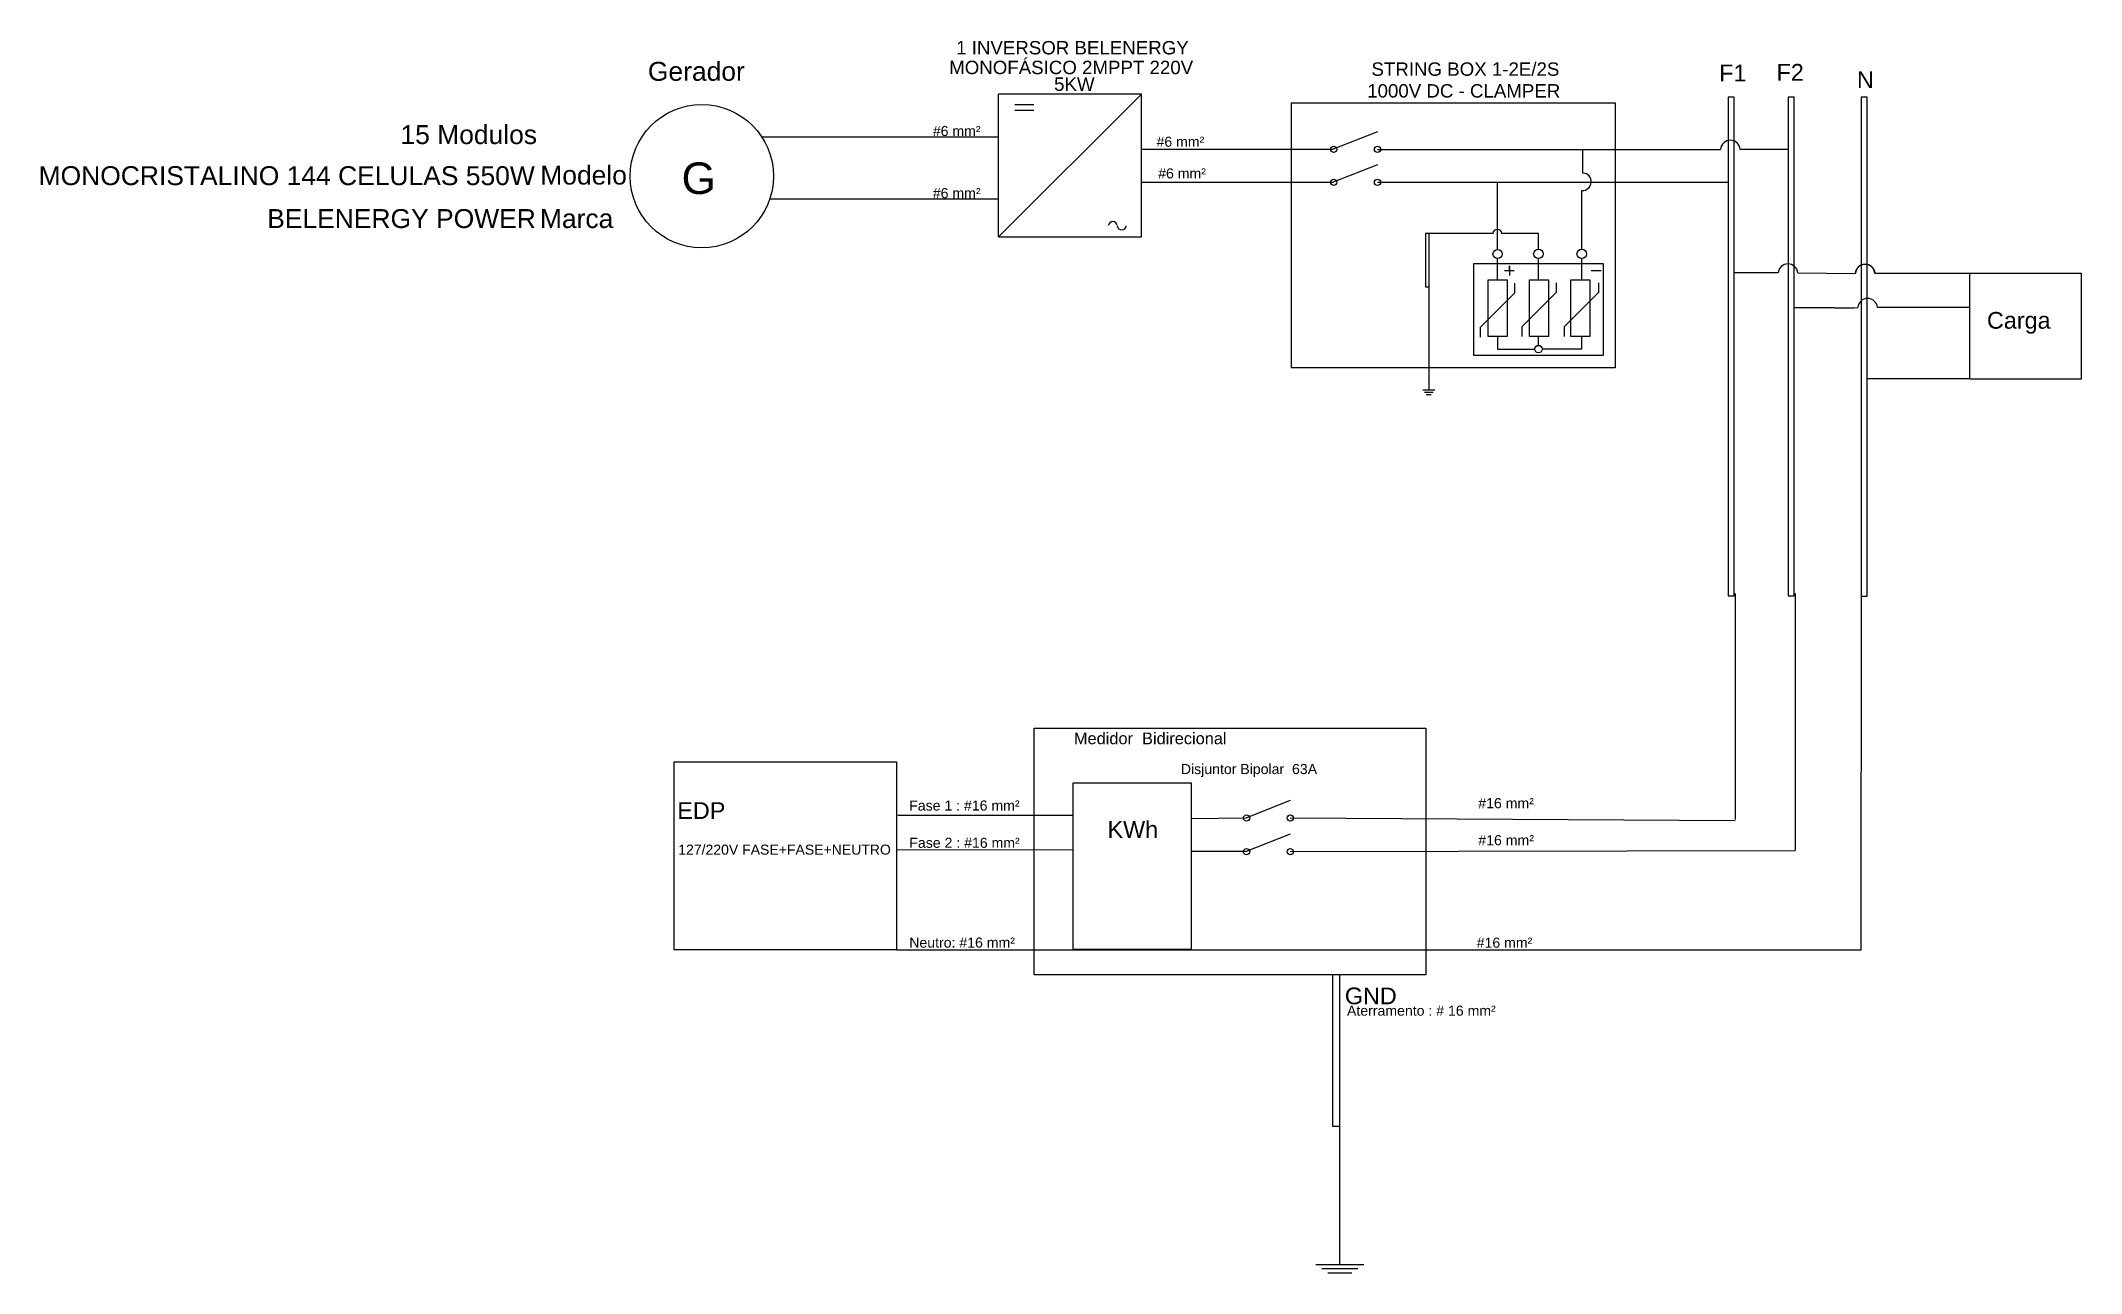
# Model space of a CAD drawing. Header units: millimetres. Extents: x 2717 to 31439, y 921 to 18267.
import ezdxf

# ---------------------------------------------------------------- set-up
doc = ezdxf.new("R2010")
doc.units = ezdxf.units.MM
doc.styles.add('arial', font='arial.ttf')
doc.styles.get("Standard").update_dxf_attribs({"font": 'arial.ttf'})

msp = doc.modelspace()

# ---------------------------------------------------------------- linework, layer by layer
for p, q in [((18212, 17516), (16200, 17516)), ((18212, 17516), (16200, 15508)), ((16200, 15506), (16200, 17516)), ((16428, 17372), (16696, 17372)), ((16428, 17290), (16696, 17290)), ((18212, 15506), (18212, 17516)), ((26470, 17473), (26470, 10453)), ((26554, 17473), (26470, 17473)), ((26554, 10453), (26554, 17473)), ((27313, 17473), (27313, 11572)), ((27397, 17473), (27313, 17473)), ((27313, 17473), (27313, 10453)), ((27397, 17473), (27313, 17473)), ((27397, 11572), (27397, 17473)), ((27397, 10453), (27397, 17473)), ((28344, 17472), (28344, 11571)), ((28428, 17472), (28344, 17472)), ((28344, 17472), (28344, 10452)), ((28428, 17472), (28344, 17472)), ((28428, 11571), (28428, 17472)), ((28428, 10452), (28428, 17472)), ((16200, 16911), (12868, 16911)), ((18212, 16740), (20908, 16740)), ((21534, 16739), (26363, 16739)), ((24426, 16406), (24426, 16739)), ((26640, 16740), (27313, 16740)), ((18212, 16279), (20908, 16279)), ((21534, 16276), (26470, 16276)), ((23223, 15331), (23223, 16276)), ((24410, 15334), (24410, 16160)), ((16200, 16036), (12977, 16036)), ((16200, 15506), (18212, 15506)), ((23223, 14904), (23223, 15202)), ((23800, 14904), (23800, 15202)), ((24410, 14904), (24410, 15202)), ((27170, 15001), (26554, 15001)), ((27450, 15001), (28260, 14992)), ((28537, 14995), (29806, 14995)), ((29806, 14995), (29874, 14995)), ((23463, 14717), (22979, 14234)), ((23463, 14854), (23463, 14717)), ((24048, 14724), (23565, 14241)), ((24048, 14861), (24048, 14724)), ((24644, 14724), (24161, 14241)), ((24644, 14861), (24644, 14724)), ((27966, 14507), (27395, 14511)), ((27966, 14507), (28243, 14511)), ((28243, 14511), (28293, 14513)), ((28570, 14517), (29529, 14517)), ((29529, 14517), (29874, 14517)), ((22979, 14234), (22979, 14097)), ((23223, 14105), (23223, 13928)), ((23565, 14241), (23565, 14105)), ((23800, 13980), (23800, 14105)), ((24161, 14241), (24161, 14105)), ((24410, 13928), (24410, 14105)), ((23223, 13928), (23747, 13928)), ((24410, 13928), (23852, 13928)), ((28428, 13516), (29874, 13516)), ((26470, 10453), (26554, 10453)), ((26568, 10486), (26568, 7305)), ((27313, 10453), (27397, 10453)), ((27411, 10486), (27411, 6868)), ((28341, 5473), (28346, 10485)), ((28344, 10452), (28428, 10452)), ((20306, 7575), (19681, 7325)), ((14768, 7365), (14763, 7365)), ((17249, 7361), (14783, 7365)), ((19682, 7325), (18904, 7315)), ((20306, 7329), (26568, 7292)), ((20306, 7101), (19684, 6854)), ((14768, 6878), (14763, 6878)), ((17249, 6876), (14768, 6878)), ((19684, 6854), (18909, 6855)), ((20306, 6854), (27411, 6868)), ((14763, 5473), (28341, 5473))]:
    msp.add_line(p, q)
at = {"color": 1}
for p, q in [((21534, 16986), (20908, 16740)), ((21534, 16523), (20908, 16279)), ((23321, 15032), (23457, 15032)), ((23390, 15032), (23390, 15100)), ((23390, 15100), (23390, 15032)), ((23390, 15032), (23390, 14963))]:
    msp.add_line(p, q, dxfattribs=at)
at = {"color": 3}
for p, q in [((22258, 15553), (22208, 15553)), ((22208, 15553), (22208, 14803)), ((23157, 15553), (22258, 15553)), ((22258, 15553), (22258, 13356)), ((23800, 15553), (23282, 15553)), ((23800, 15334), (23800, 15553)), ((22208, 14803), (22258, 14803)), ((22172, 13356), (22339, 13356)), ((22196, 13323), (22319, 13323)), ((22220, 13287), (22291, 13287)), ((20902, 5122), (20902, 2990)), ((21003, 2990), (21003, 5122)), ((20902, 2989), (21003, 2989)), ((21003, 1048), (21003, 2990)), ((21341, 1039), (20666, 1039)), ((21256, 980), (20750, 980)), ((21172, 921), (20835, 921))]:
    msp.add_line(p, q, dxfattribs=at)
at = {"color": 18, "true_color": 0x000000}
msp.add_line((24543, 15032), (24680, 15032), dxfattribs=at)
for points in [[(20324, 17393), (24879, 17393), (24879, 13666), (20324, 13666)], [(22890, 15132), (24711, 15132), (24711, 13839), (22890, 13839)], [(29874, 14995), (31439, 14995), (31439, 13503), (29874, 13503)], [(23089, 14904), (23358, 14904), (23358, 14105), (23089, 14105)], [(23672, 14904), (23941, 14904), (23941, 14105), (23672, 14105)], [(24256, 14904), (24524, 14904), (24524, 14105), (24256, 14105)], [(16702, 8592), (22215, 8592), (22215, 5120), (16702, 5120)], [(11631, 8119), (14763, 8119), (14763, 5473), (11631, 5473)], [(17249, 7822), (18909, 7822), (18909, 5476), (17249, 5476)]]:
    msp.add_lwpolyline(points, close=True)
for centre, radius in [((12022, 16362), 1009), ((23224, 15266), 64.8), ((23798, 15268), 66.2), ((24408, 15268), 66.2), ((23800, 13928), 52.5), ((19690, 7329), 44), ((20306, 7329), 44), ((19690, 6854), 44), ((20306, 6854), 44)]:
    msp.add_circle(centre, radius)
at = {"color": 1}
for centre in [(20918, 16739), (21534, 16739), (20918, 16276), (21534, 16276)]:
    msp.add_circle(centre, 44, dxfattribs=at)
for centre, radius, start, end in [((26501, 16728), 139, 4.8424, 175.1498), ((24419, 16283), 123, 266.6155, 86.6155), ((17807, 15661), 63.4, 3.9499, 176.0501), ((17933, 15669), 63.4, 183.9499, 356.0501), ((27311, 14989), 139, 4.8257, 175.1743), ((28399, 14984), 139, 4.8263, 175.1497), ((28398, 14980), 139, 4.8263, 175.1497), ((28432, 14502), 139, 4.8263, 175.1497)]:
    msp.add_arc(centre, radius, start, end)
at = {"color": 3}
msp.add_arc((23220, 15551), 62.3, 1.3798, 178.6202, dxfattribs=at)

# ---------------------------------------------------------------- texts
for s, height, p in [('1 INVERSOR BELENERGY', 188.29, (15602, 18076)), ('MONOFÁSICO 2MPPT 220V', 188.29, (15504, 17798)), ('STRING BOX 1-2E/2S', 188.29, (21448, 17775)), ('F1', 235.4, (26343, 17697)), ('F2', 235.4, (27151, 17706)), ('N', 235, (28283, 17602)), ('5KW', 188.3, (16981, 17563)), ('1000V DC - CLAMPER', 188.29, (21388, 17469)), ('#6 mm²', 142, (15274, 16927)), ('#6 mm²', 142, (18423, 16776)), ('G', 444, (11737, 16111)), ('#6 mm²', 142, (18446, 16330)), ('#6 mm²', 142, (15274, 16052)), ('Carga', 235.4, (30113, 14215)), ('Medidor  Bidirecional', 164.76, (17260, 8366)), ('Disjuntor Bipolar  63A', 141.98, (18765, 7946)), ('EDP', 235.4, (11677, 7314)), ('Fase 1 : #16 mm²', 141.98, (14941, 7432)), ('#16 mm²', 142, (22952, 7465)), ('KWh', 235.4, (17733, 7048)), ('127/220V FASE+FASE+NEUTRO', 141.22, (11690, 6812)), ('Fase 2 : #16 mm²', 141.98, (14943, 6908)), ('#16 mm²', 142, (22953, 6944)), ('Neutro: #16 mm²', 141.98, (14942, 5503)), ('#16 mm²', 142, (22930, 5502)), ('GND', 235.4, (21074, 4706)), ('Aterramento : # 16 mm²', 141.98, (21104, 4545))]:
    msp.add_text(s, height=height).set_placement(p)
at = {"style": 'arial'}
for s, p in [('Gerador ', (11263, 17705)), ('Modelo', (9748, 16244)), ('Marca', (9743, 15632))]:
    msp.add_text(s, height=266.2, dxfattribs=at).set_placement(p)
at = {"color": 2, "style": 'arial'}
for s, height, p in [('15 Modulos', 266.2, (7780, 16814)), ('MONOCRISTALINO 144 CELULAS 550W', 266.22, (2686, 16236)), ('BELENERGY POWER', 266.22, (5904, 15632))]:
    msp.add_text(s, height=height, dxfattribs=at).set_placement(p)

doc.saveas('drawing.dxf')
